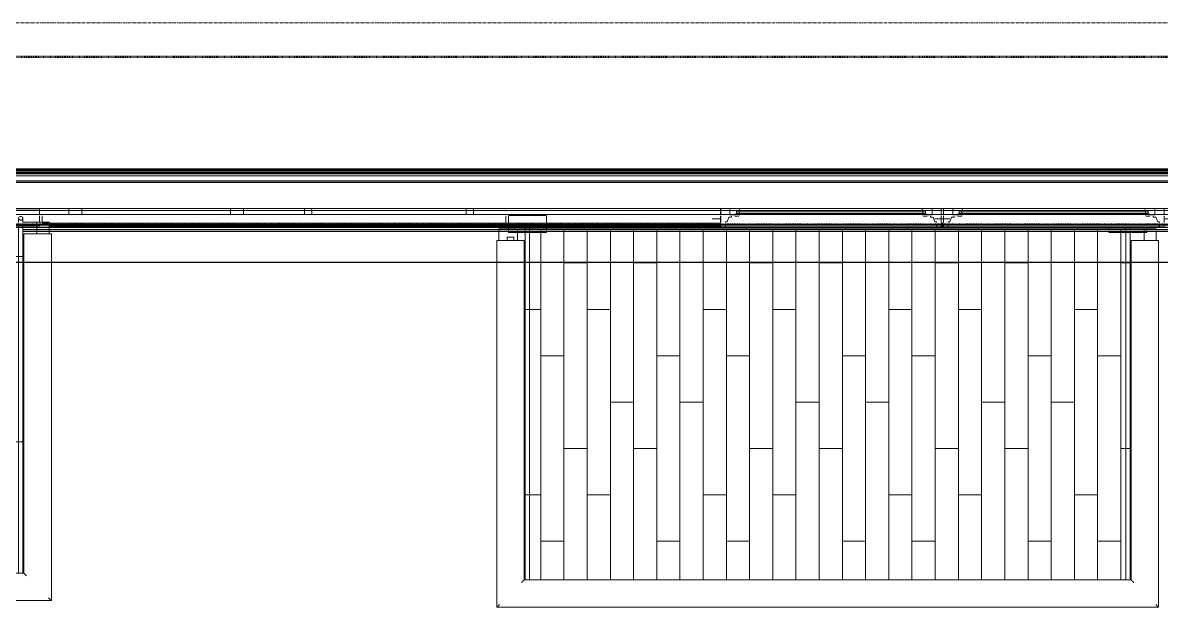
# Model space of a CAD drawing. Header units: inches. Extents: x -4235 to -464, y 9767 to 12269.
# Drawn here: x -2758 to -2561.8, y 11181.4 to 11282.2 of the extents above; entities that cross this region are included whole.
import ezdxf

# ---------------------------------------------------------------- set-up
doc = ezdxf.new("R2010")
doc.units = ezdxf.units.IN
doc.header["$MEASUREMENT"] = 0
doc.linetypes.add('Dash 1_16_', pattern=[0.125, 0.0625, -0.0625])
doc.linetypes.add('Grid Line 1_2_', pattern=[0.875, 0.5, -0.125, 0.125, -0.125])
for name, color, linetype, lineweight in [('A-FLOR-1', 192, 'Continuous', 9), ('A-FLOR-HRAL', 11, 'Continuous', 9), ('A-FLOR-PATT-1', 9, 'Continuous', 9), ('A-GLAZ-1', 151, 'Continuous', 9), ('A-GLAZ-2', 151, 'Continuous', 20), ('A-ROOF-1', 10, 'Dash 1_16_', 9), ('A-WALL-1', 113, 'Continuous', 9), ('C-PROP-LINE-1', 91, 'Dash 1_16_', 50), ('S-GRID-1', 1, 'Grid Line 1_2_', 9)]:
    doc.layers.add(name, color=color, linetype=linetype, lineweight=lineweight)

# ---------------------------------------------------------------- blocks, each defined once
blk = doc.blocks.new('Basic Wall _ EXT - FIBER CEMENT - LARGE - ___-2505164-BACKGROUND - ROOF PLAN')
at = {"layer": 'A-WALL-1'}
for p, q in [((-2755.26, 11249.14), (-2761.61, 11249.14)), ((-2761.61, 11249.14), (-2755.26, 11249.14)), ((-2761.61, 11249.11), (-2755.26, 11249.11)), ((-2761.61, 11249.11), (-2755.26, 11249.11)), ((-2755.15, 11249.14), (-2755.22, 11249.14)), ((-2755.22, 11249.14), (-2755.15, 11249.14)), ((-2755.22, 11249.11), (-2755.15, 11249.11)), ((-2755.22, 11249.11), (-2755.15, 11249.11)), ((-2754.69, 11249.14), (-2755.15, 11249.14)), ((-2755.15, 11249.14), (-2754.69, 11249.14)), ((-2755.15, 11249.11), (-2754.69, 11249.11)), ((-2755.15, 11249.11), (-2754.69, 11249.11)), ((-2750.12, 11249.14), (-2754.69, 11249.14)), ((-2754.69, 11249.14), (-2750.12, 11249.14)), ((-2754.69, 11249.11), (-2674.76, 11249.11)), ((-2754.69, 11249.11), (-2674.76, 11249.11)), ((-2722.25, 11249.14), (-2750.12, 11249.14)), ((-2750.12, 11249.14), (-2722.25, 11249.14)), ((-2708.2, 11249.14), (-2722.25, 11249.14)), ((-2722.25, 11249.14), (-2708.2, 11249.14)), ((-2680.32, 11249.14), (-2708.2, 11249.14)), ((-2708.2, 11249.14), (-2680.32, 11249.14)), ((-2645.38, 11249.14), (-2680.32, 11249.14)), ((-2680.32, 11249.14), (-2645.38, 11249.14)), ((-2674.76, 11249.11), (-2637.74, 11249.11)), ((-2674.76, 11249.11), (-2637.74, 11249.11)), ((-2637.74, 11249.14), (-2645.33, 11249.14)), ((-2645.33, 11249.14), (-2637.74, 11249.14)), ((-2599.34, 11249.14), (-2599.71, 11249.14)), ((-2599.71, 11249.14), (-2599.34, 11249.14)), ((-2599.71, 11249.11), (-2599.34, 11249.11)), ((-2599.71, 11249.11), (-2599.34, 11249.11)), ((-2674.29, 11247.1), (-2753.49, 11247.1)), ((-2753.49, 11247.1), (-2674.29, 11247.1)), ((-2753.49, 11247.07), (-2674.29, 11247.07)), ((-2753.49, 11247.07), (-2674.29, 11247.07)), ((-2674.22, 11247.1), (-2674.29, 11247.1)), ((-2674.29, 11247.1), (-2674.22, 11247.1)), ((-2674.29, 11247.07), (-2674.22, 11247.07)), ((-2674.29, 11247.07), (-2674.22, 11247.07)), ((-2671.42, 11247.1), (-2674.18, 11247.1)), ((-2674.18, 11247.1), (-2671.42, 11247.1)), ((-2674.18, 11247.07), (-2671.42, 11247.07)), ((-2674.18, 11247.07), (-2671.42, 11247.07)), ((-2671.25, 11247.1), (-2671.29, 11247.1)), ((-2671.29, 11247.1), (-2671.25, 11247.1)), ((-2671.22, 11247.07), (-2671.04, 11247.07)), ((-2671.22, 11247.07), (-2671.04, 11247.07)), ((-2671.04, 11247.1), (-2671.21, 11247.1)), ((-2671.21, 11247.1), (-2671.04, 11247.1)), ((-2671.02, 11247.07), (-2670.85, 11247.07)), ((-2671.02, 11247.07), (-2670.85, 11247.07)), ((-2670.85, 11247.1), (-2671.01, 11247.1)), ((-2671.01, 11247.1), (-2670.85, 11247.1)), ((-2670.79, 11247.1), (-2670.84, 11247.1)), ((-2670.84, 11247.1), (-2670.79, 11247.1)), ((-2670.78, 11247.07), (-2670.72, 11247.07)), ((-2670.78, 11247.07), (-2670.72, 11247.07)), ((-2670.72, 11247.1), (-2670.77, 11247.1)), ((-2670.77, 11247.1), (-2670.72, 11247.1)), ((-2667.83, 11247.1), (-2670.67, 11247.1)), ((-2670.67, 11247.1), (-2667.83, 11247.1)), ((-2670.67, 11247.07), (-2667.83, 11247.07)), ((-2670.67, 11247.07), (-2667.83, 11247.07)), ((-2637.74, 11247.1), (-2667.79, 11247.1)), ((-2667.79, 11247.1), (-2637.74, 11247.1)), ((-2667.79, 11247.07), (-2637.74, 11247.07)), ((-2667.79, 11247.07), (-2637.74, 11247.07)), ((-2599.34, 11247.1), (-2599.71, 11247.1)), ((-2599.71, 11247.1), (-2599.34, 11247.1)), ((-2599.71, 11247.07), (-2599.34, 11247.07)), ((-2599.71, 11247.07), (-2599.34, 11247.07))]:
    blk.add_line(p, q, dxfattribs=at)
blk = doc.blocks.new('Basic Wall _ EXT - FIBER CEMENT - LARGE - ___-2162457-BACKGROUND - ROOF PLAN')
at = {"layer": 'A-WALL-1'}
for p, q in [((-2755.26, 11249.14), (-2761.61, 11249.14)), ((-2761.61, 11249.14), (-2755.26, 11249.14)), ((-2761.61, 11249.11), (-2755.26, 11249.11)), ((-2761.61, 11249.11), (-2755.26, 11249.11)), ((-2755.15, 11249.14), (-2755.22, 11249.14)), ((-2755.22, 11249.14), (-2755.15, 11249.14)), ((-2755.22, 11249.11), (-2755.15, 11249.11)), ((-2755.22, 11249.11), (-2755.15, 11249.11)), ((-2327.73, 11249.14), (-2755.15, 11249.14)), ((-2755.15, 11249.14), (-2327.73, 11249.14)), ((-2755.15, 11249.11), (-2327.73, 11249.11)), ((-2755.15, 11249.11), (-2327.73, 11249.11)), ((-2758.02, 11246.52), (-2324.85, 11246.52)), ((-2758.02, 11246.51), (-2324.85, 11246.51)), ((-2758.02, 11246.51), (-2324.85, 11246.51)), ((-2758.02, 11246.5), (-2324.85, 11246.5)), ((-2758.02, 11246.48), (-2324.85, 11246.48)), ((-2758.02, 11246.48), (-2324.85, 11246.48)), ((-2758.02, 11246.18), (-2324.85, 11246.18))]:
    blk.add_line(p, q, dxfattribs=at)
blk = doc.blocks.new('Basic Wall _ EXT - FIBER CEMENT - SMALL - ___-2145931-BACKGROUND - ROOF PLAN')
at = {"layer": 'A-WALL-1'}
for p, q in [((-3411.03, 11257), (-2077.53, 11257)), ((-3410.92, 11256.89), (-2077.42, 11256.89)), ((-3410.8, 11256.76), (-2077.3, 11256.76)), ((-3410.73, 11256.69), (-2077.23, 11256.69)), ((-2077.02, 11256.49), (-3410.52, 11256.49)), ((-2076.87, 11256.34), (-3410.37, 11256.34)), ((-3410.36, 11256.33), (-2076.86, 11256.33)), ((-3410.33, 11256.29), (-2076.83, 11256.29)), ((-3410.3, 11256.27), (-2076.8, 11256.27)), ((-3410.3, 11256.26), (-2076.8, 11256.26)), ((-3410.29, 11256.26), (-2076.79, 11256.26)), ((-3410.23, 11256.2), (-2076.73, 11256.2)), ((-3410.22, 11256.19), (-2076.72, 11256.19)), ((-3410.17, 11256.14), (-2076.67, 11256.14)), ((-2076.32, 11255.79), (-3409.82, 11255.79)), ((-3409.82, 11255.79), (-2076.32, 11255.79)), ((-2075.45, 11254.92), (-3408.95, 11254.92)), ((-3408.95, 11254.92), (-2075.45, 11254.92)), ((-3408.75, 11254.71), (-2075.25, 11254.71)), ((-3408.75, 11254.71), (-2075.25, 11254.71)), ((-3408.67, 11254.64), (-2075.17, 11254.64)), ((-3408.67, 11254.64), (-2075.17, 11254.64)), ((-3403.85, 11249.81), (-2070.35, 11249.81)), ((-3403.84, 11249.81), (-2070.35, 11249.81)), ((-3401.42, 11247.39), (-2067.92, 11247.39)), ((-3401.42, 11247.39), (-2067.92, 11247.39)), ((-3401.34, 11247.31), (-2067.84, 11247.31)), ((-3400.96, 11246.93), (-2067.46, 11246.93)), ((-3400.89, 11246.86), (-2067.39, 11246.86)), ((-2061.44, 11240.9), (-3394.94, 11240.9)), ((-3394.94, 11240.9), (-2061.44, 11240.9)), ((-3394.86, 11240.83), (-2061.36, 11240.83)), ((-3394.86, 11240.83), (-2061.36, 11240.83))]:
    blk.add_line(p, q, dxfattribs=at)
blk = doc.blocks.new('Window-Double_Hung-Andersen-400_Series-Tilt_Wash - DOUBLE HUNG - COTTAGE - 3RD FLOOR-V32-BACKGROUND - ROOF PLAN')
at = {"layer": 'A-GLAZ-1'}
for p, q in [((-16.29, 2.5), (-15.7, 2.5)), ((-16.29, 2.12), (-15.7, 2.12)), ((-15.82, 2.5), (-15.82, 2.16)), ((-15.7, 2.63), (15.7, 2.63)), ((-15.7, 2.5), (15.7, 2.5)), ((-15.7, 2.12), (15.7, 2.12)), ((-15.7, 2), (15.7, 2)), ((16.29, 2.5), (15.7, 2.5)), ((16.29, 2.12), (15.7, 2.12)), ((15.82, 2.5), (15.82, 2.22)), ((15.82, 2.21), (15.82, 2.12))]:
    blk.add_line(p, q, dxfattribs=at)
at = {"layer": 'A-GLAZ-2'}
for p, q in [((19.01, 4.81), (-19.01, 4.81)), ((-19.01, 4.81), (-19.01, 4.56)), ((-19.01, 4.11), (-19.01, 3)), ((-18.2, 4.81), (-18.2, 4.56)), ((-18.2, 4.11), (-18.2, 4)), ((-18.2, 4), (-17.92, 4)), ((-17.92, 4), (-17.61, 3.19)), ((17.92, 4), (17.61, 3.19)), ((18.2, 4), (17.92, 4)), ((18.2, 4.81), (18.2, 4.56)), ((18.2, 4.11), (18.2, 4)), ((19.01, 4.56), (19.01, 4.81)), ((19.01, 3), (19.01, 4.11)), ((-19.01, 3.44), (-20.51, 3.44)), ((-19.01, 2.84), (-19.01, 2.72)), ((-19.01, 2.69), (-19.01, 2.01)), ((-19.01, 2.01), (-19.01, 1.8)), ((-17.61, 3.19), (-17.14, 3.19)), ((-17.42, 2.75), (-16.57, 2.75)), ((-17.42, 2.69), (-17.42, 2.01)), ((-17.42, 2.01), (-17.42, 1.82)), ((-17.14, 3.19), (-17.14, 3)), ((-17.14, 2.84), (-17.14, 2.75)), ((-15.86, 2.97), (-16.57, 2.97)), ((-16.57, 2.72), (-16.57, 2.84)), ((-16.57, 2.63), (-16.57, 2.69)), ((-15.7, 2.63), (-16.57, 2.63)), ((-16.29, 2.63), (-16.29, 2.01)), ((-15.7, 2), (-16.29, 2)), ((-15.8, 2.84), (-15.74, 2.72)), ((-15.74, 1.84), (-15.7, 2)), ((-15.73, 2.69), (-15.7, 2.63)), ((15.73, 2.69), (15.7, 2.63)), ((15.7, 2.63), (16.57, 2.63)), ((15.7, 2), (16.29, 2)), ((15.78, 1.69), (15.7, 2)), ((15.8, 2.84), (15.74, 2.72)), ((15.86, 2.97), (16.57, 2.97)), ((16.29, 2.63), (16.29, 2.22)), ((16.29, 2.21), (16.29, 2.01)), ((16.57, 2.72), (16.57, 2.84)), ((17.42, 2.75), (16.57, 2.75)), ((16.57, 2.63), (16.57, 2.69)), ((17.14, 3.19), (17.14, 3)), ((17.61, 3.19), (17.14, 3.19)), ((17.14, 2.84), (17.14, 2.75)), ((17.42, 2.69), (17.42, 2.24)), ((17.42, 2.23), (17.42, 2.01)), ((17.42, 2.01), (17.42, 1.69)), ((19.01, 3.44), (20.51, 3.44)), ((19.01, 2.72), (19.01, 2.84)), ((19.01, 2.26), (19.01, 2.69)), ((19.01, 2.01), (19.01, 2.25)), ((19.01, 1.69), (19.01, 2.01)), ((-19.01, 1.79), (-19.01, 1.69)), ((-17.42, 1.81), (-17.42, 1.69)), ((-15.78, 1.69), (-15.74, 1.83))]:
    blk.add_line(p, q, dxfattribs=at)
blk = doc.blocks.new('Window-Double_Hung-Andersen-400_Series-Tilt_Wash - DOUBLE HUNG - COTTAGE - 3RD FLOOR-V68-BACKGROUND - ROOF PLAN')
at = {"layer": 'A-GLAZ-1'}
for p, q in [((-16.29, 2.5), (-15.7, 2.5)), ((-16.29, 2.12), (-15.7, 2.12)), ((-15.82, 2.5), (-15.82, 2.12)), ((-15.7, 2.63), (15.7, 2.63)), ((-15.7, 2.5), (15.7, 2.5)), ((-15.7, 2.12), (15.7, 2.12)), ((-15.7, 2), (15.7, 2)), ((16.29, 2.5), (15.7, 2.5)), ((16.29, 2.12), (15.7, 2.12)), ((15.82, 2.5), (15.82, 2.12))]:
    blk.add_line(p, q, dxfattribs=at)
at = {"layer": 'A-GLAZ-2'}
for p, q in [((19.01, 4.81), (-19.01, 4.81)), ((-19.01, 4.81), (-19.01, 4.56)), ((-19.01, 4.11), (-19.01, 3)), ((-18.2, 4.81), (-18.2, 4.56)), ((-18.2, 4.11), (-18.2, 4)), ((-18.2, 4), (-17.92, 4)), ((-17.92, 4), (-17.61, 3.19)), ((17.92, 4), (17.61, 3.19)), ((18.2, 4), (17.92, 4)), ((18.2, 4.81), (18.2, 4.56)), ((18.2, 4.11), (18.2, 4)), ((19.01, 4.56), (19.01, 4.81)), ((19.01, 3), (19.01, 4.11)), ((-19.01, 3.44), (-20.51, 3.44)), ((-19.01, 2.84), (-19.01, 2.72)), ((-19.01, 2.69), (-19.01, 2.01)), ((-19.01, 2.01), (-19.01, 1.69)), ((-17.61, 3.19), (-17.14, 3.19)), ((-17.42, 2.75), (-16.57, 2.75)), ((-17.42, 2.69), (-17.42, 2.01)), ((-17.42, 2.01), (-17.42, 1.69)), ((-17.14, 3.19), (-17.14, 3)), ((-17.14, 2.84), (-17.14, 2.75)), ((-15.86, 2.97), (-16.57, 2.97)), ((-16.57, 2.72), (-16.57, 2.84)), ((-16.57, 2.63), (-16.57, 2.69)), ((-15.7, 2.63), (-16.57, 2.63)), ((-16.29, 2.59), (-16.29, 2.01)), ((-15.7, 2), (-16.29, 2)), ((-15.8, 2.84), (-15.74, 2.72)), ((-15.78, 1.69), (-15.7, 2)), ((-15.73, 2.69), (-15.7, 2.63)), ((15.73, 2.69), (15.7, 2.63)), ((15.7, 2.63), (16.57, 2.63)), ((15.7, 2), (16.29, 2)), ((15.76, 1.76), (15.7, 2)), ((15.8, 2.84), (15.74, 2.72)), ((15.86, 2.97), (16.57, 2.97)), ((16.29, 2.63), (16.29, 2.01)), ((16.57, 2.72), (16.57, 2.84)), ((17.42, 2.75), (16.57, 2.75)), ((16.57, 2.63), (16.57, 2.69)), ((17.14, 3.19), (17.14, 3)), ((17.61, 3.19), (17.14, 3.19)), ((17.14, 2.84), (17.14, 2.75)), ((17.42, 2.69), (17.42, 2.01)), ((17.42, 2.01), (17.42, 1.78)), ((19.01, 3.44), (20.51, 3.44)), ((19.01, 2.72), (19.01, 2.84)), ((19.01, 2.01), (19.01, 2.69)), ((19.01, 1.8), (19.01, 2.01)), ((15.78, 1.69), (15.76, 1.75)), ((17.42, 1.77), (17.42, 1.69)), ((19.01, 1.69), (19.01, 1.79))]:
    blk.add_line(p, q, dxfattribs=at)
blk = doc.blocks.new('Railing - Baluster_01-V162-BACKGROUND - ROOF PLAN')
at = {"layer": 'A-FLOR-HRAL'}
for p, q in [((-0.59, 1.18), (0.59, 1.18)), ((-0.59, 0.59), (-0.59, 1.18)), ((0.59, 1.18), (0.59, 0.59))]:
    blk.add_line(p, q, dxfattribs=at)
blk = doc.blocks.new('Railing - Railing-2700272-BACKGROUND - ROOF PLAN')
at = {"layer": 'A-FLOR-HRAL'}
for p, q in [((-2676.32, 11244.64), (-2676.32, 11240.9)), ((-2676.32, 11244.64), (-2675.85, 11244.64)), ((-2675.85, 11244.64), (-2672.07, 11244.64)), ((-2672.07, 11244.64), (-2671.95, 11244.64)), ((-2671.95, 11244.64), (-2671.6, 11244.64)), ((-2671.6, 11240.9), (-2671.6, 11244.64)), ((-2567, 11244.64), (-2567, 11240.9)), ((-2567, 11244.64), (-2566.53, 11244.64)), ((-2566.53, 11244.64), (-2562.75, 11244.64)), ((-2562.75, 11244.64), (-2562.41, 11244.64)), ((-2562.41, 11244.64), (-2562.34, 11244.64)), ((-2562.34, 11244.64), (-2562.27, 11244.64)), ((-2562.27, 11240.9), (-2562.27, 11244.64)), ((-2676.32, 11240.9), (-2676.32, 11240.83)), ((-2676.32, 11240.83), (-2676.32, 11181.39)), ((-2671.6, 11240.83), (-2671.6, 11240.9)), ((-2671.6, 11186.11), (-2671.6, 11240.83)), ((-2567, 11240.9), (-2567, 11240.83)), ((-2567, 11240.83), (-2567, 11186.11)), ((-2562.27, 11240.83), (-2562.27, 11240.9)), ((-2562.27, 11181.39), (-2562.27, 11240.83)), ((-2567, 11186.11), (-2671.6, 11186.11)), ((-2676.32, 11181.39), (-2562.27, 11181.39))]:
    blk.add_line(p, q, dxfattribs=at)
for points, knots in [([(-2672.07, 11185.64), (-2672.03, 11185.68), (-2671.97, 11185.74), (-2671.89, 11185.82), (-2671.84, 11185.87), (-2671.81, 11185.9), (-2671.78, 11185.94), (-2671.74, 11185.97), (-2671.72, 11186), (-2671.69, 11186.02), (-2671.66, 11186.05), (-2671.63, 11186.08), (-2671.61, 11186.11), (-2671.6, 11186.11), (-2671.6, 11186.11)], [0, 0, 0, 0, 0.166667, 0.25, 0.333333, 0.375, 0.416667, 0.5, 0.541667, 0.583333, 0.666667, 0.75, 0.833333, 1, 1, 1, 1]), ([(-2566.53, 11185.64), (-2566.57, 11185.68), (-2566.63, 11185.74), (-2566.71, 11185.82), (-2566.75, 11185.87), (-2566.79, 11185.9), (-2566.82, 11185.94), (-2566.85, 11185.97), (-2566.88, 11186), (-2566.91, 11186.02), (-2566.94, 11186.05), (-2566.96, 11186.08), (-2566.99, 11186.11), (-2567, 11186.11), (-2567, 11186.11)], [0, 0, 0, 0, 0.166667, 0.25, 0.333333, 0.375, 0.416667, 0.5, 0.541667, 0.583333, 0.666667, 0.75, 0.833333, 1, 1, 1, 1]), ([(-2676.32, 11181.39), (-2676.32, 11181.39), (-2676.32, 11181.4), (-2676.29, 11181.42), (-2676.26, 11181.45), (-2676.23, 11181.48), (-2676.21, 11181.51), (-2676.18, 11181.53), (-2676.14, 11181.57), (-2676.1, 11181.62), (-2676.06, 11181.65), (-2676.02, 11181.69), (-2675.95, 11181.76), (-2675.89, 11181.82), (-2675.85, 11181.86)], [0, 0, 0, 0, 0.166667, 0.25, 0.333333, 0.416667, 0.458333, 0.5, 0.583333, 0.666667, 0.708333, 0.75, 0.833333, 1, 1, 1, 1]), ([(-2562.27, 11181.39), (-2562.27, 11181.39), (-2562.28, 11181.4), (-2562.31, 11181.42), (-2562.34, 11181.45), (-2562.37, 11181.48), (-2562.39, 11181.51), (-2562.42, 11181.53), (-2562.46, 11181.57), (-2562.5, 11181.62), (-2562.54, 11181.65), (-2562.58, 11181.69), (-2562.64, 11181.76), (-2562.7, 11181.82), (-2562.75, 11181.86)], [0, 0, 0, 0, 0.166667, 0.25, 0.333333, 0.416667, 0.458333, 0.5, 0.583333, 0.666667, 0.708333, 0.75, 0.833333, 1, 1, 1, 1])]:
    blk.add_open_spline(points, degree=3, knots=knots, dxfattribs=at)
blk.add_blockref('Railing - Baluster_01-V162-BACKGROUND - ROOF PLAN', (-2673.96, 11244.05))
blk = doc.blocks.new('Walls 126 - Walls 1-2568743-BACKGROUND - ROOF PLAN')
at = {"layer": 'A-WALL-1'}
for p, q in [((-2674.29, 11248.95), (-2667.79, 11248.95)), ((-2667.79, 11248.95), (-2674.29, 11248.95)), ((-2674.29, 11248.82), (-2674.29, 11247.72)), ((-2667.79, 11247.74), (-2667.79, 11248.82)), ((-2674.29, 11247.27), (-2674.29, 11246.86)), ((-2674.29, 11246.86), (-2674.29, 11246.52)), ((-2674.29, 11246.48), (-2674.29, 11246.35)), ((-2674.29, 11246.35), (-2674.29, 11246.3)), ((-2674.29, 11246.2), (-2674.29, 11246.01)), ((-2674.29, 11246.01), (-2671.42, 11246.01)), ((-2671.04, 11246.01), (-2674.29, 11246.01)), ((-2671.42, 11247.27), (-2671.42, 11246.86)), ((-2671.42, 11246.86), (-2671.42, 11246.52)), ((-2671.42, 11246.48), (-2671.42, 11246.35)), ((-2671.42, 11246.35), (-2671.42, 11246.3)), ((-2671.42, 11246.2), (-2671.42, 11246.01)), ((-2671.42, 11246.01), (-2671.42, 11240.9)), ((-2671.37, 11246.01), (-2671.31, 11246.01)), ((-2671.31, 11246.01), (-2671.23, 11246.01)), ((-2671.23, 11246.01), (-2671.14, 11246.01)), ((-2671.14, 11246.01), (-2671.04, 11246.01)), ((-2671.04, 11246.01), (-2670.94, 11246.01)), ((-2667.79, 11246.01), (-2671.04, 11246.01)), ((-2670.94, 11246.01), (-2670.85, 11246.01)), ((-2670.85, 11246.01), (-2670.77, 11246.01)), ((-2670.77, 11246.01), (-2670.71, 11246.01)), ((-2670.67, 11246.86), (-2670.67, 11247.27)), ((-2670.67, 11246.52), (-2670.67, 11246.86)), ((-2670.67, 11246.35), (-2670.67, 11246.48)), ((-2670.67, 11246.3), (-2670.67, 11246.35)), ((-2670.67, 11246.01), (-2670.67, 11246.2)), ((-2670.67, 11240.9), (-2670.67, 11246.01)), ((-2670.66, 11246.01), (-2667.79, 11246.01)), ((-2667.79, 11246.86), (-2667.79, 11247.27)), ((-2667.79, 11246.52), (-2667.79, 11246.86)), ((-2667.79, 11246.35), (-2667.79, 11246.48)), ((-2667.79, 11246.3), (-2667.79, 11246.35)), ((-2667.79, 11246.01), (-2667.79, 11246.2)), ((-2671.42, 11240.9), (-2671.42, 11240.83)), ((-2671.42, 11240.83), (-2671.42, 11186.11)), ((-2670.67, 11240.83), (-2670.67, 11240.9)), ((-2670.67, 11186.11), (-2670.67, 11240.83))]:
    blk.add_line(p, q, dxfattribs=at)
for start_param, end_param in [(1.832596, 2.049747), (1.406289, 1.735433), (1.090835, 1.308997), (3.403392, 3.58447), (3.665191, 6.021386)]:
    blk.add_ellipse((-2671.04, 11247.32), major_axis=(0.375, 0), ratio=0.86769, start_param=start_param, end_param=end_param, dxfattribs=at)
blk = doc.blocks.new('Walls 127 - Walls 1-2568762-BACKGROUND - ROOF PLAN')
at = {"layer": 'A-WALL-1'}
for p, q in [((-2570.8, 11247.01), (-2570.8, 11246.86)), ((-2570.8, 11246.86), (-2570.8, 11246.52)), ((-2570.8, 11246.48), (-2570.8, 11246.35)), ((-2570.8, 11246.2), (-2570.8, 11246.01)), ((-2570.8, 11246.01), (-2567.93, 11246.01)), ((-2564.3, 11246.01), (-2570.8, 11246.01)), ((-2567.92, 11247.01), (-2567.92, 11246.86)), ((-2567.92, 11246.86), (-2567.92, 11246.52)), ((-2567.92, 11246.48), (-2567.92, 11246.35)), ((-2567.92, 11246.2), (-2567.92, 11246.01)), ((-2567.92, 11246.01), (-2567.92, 11240.9)), ((-2567.87, 11246.01), (-2567.82, 11246.01)), ((-2567.81, 11246.01), (-2567.74, 11246.01)), ((-2567.74, 11246.01), (-2567.65, 11246.01)), ((-2567.64, 11246.01), (-2567.55, 11246.01)), ((-2567.55, 11246.01), (-2567.45, 11246.01)), ((-2567.45, 11246.01), (-2567.36, 11246.01)), ((-2567.36, 11246.01), (-2567.28, 11246.01)), ((-2567.28, 11246.01), (-2567.22, 11246.01)), ((-2567.17, 11246.86), (-2567.17, 11247.01)), ((-2567.17, 11246.52), (-2567.17, 11246.86)), ((-2567.17, 11246.35), (-2567.17, 11246.48)), ((-2567.17, 11246.01), (-2567.17, 11246.2)), ((-2567.17, 11240.9), (-2567.17, 11246.01)), ((-2567.17, 11246.01), (-2564.3, 11246.01)), ((-2564.3, 11246.86), (-2564.3, 11247.01)), ((-2564.3, 11246.52), (-2564.3, 11246.86)), ((-2564.3, 11246.35), (-2564.3, 11246.48)), ((-2564.3, 11246.01), (-2564.3, 11246.2)), ((-2567.92, 11240.9), (-2567.92, 11240.83)), ((-2567.92, 11240.83), (-2567.92, 11186.11)), ((-2567.17, 11240.83), (-2567.17, 11240.9)), ((-2567.17, 11186.11), (-2567.17, 11240.83))]:
    blk.add_line(p, q, dxfattribs=at)
blk.add_ellipse((-2567.55, 11247.32), major_axis=(0.375, 0), ratio=0.86769, start_param=4.45059, end_param=4.974188, dxfattribs=at)
blk = doc.blocks.new('Railing - Baluster_01-V164-BACKGROUND - ROOF PLAN')
at = {"layer": 'A-FLOR-HRAL'}
for p, q in [((-0.59, 1.18), (0.59, 1.18)), ((-0.59, 0.59), (-0.59, 1.02)), ((0.59, 1.02), (0.59, 0.59))]:
    blk.add_line(p, q, dxfattribs=at)
blk = doc.blocks.new('Railing - Railing-2700296-BACKGROUND - ROOF PLAN')
at = {"layer": 'A-FLOR-HRAL'}
for p, q in [((-2867.17, 11245.78), (-2867.17, 11240.9)), ((-2867.17, 11245.78), (-2866.7, 11245.78)), ((-2866.7, 11245.78), (-2862.92, 11245.78)), ((-2862.92, 11245.78), (-2862.45, 11245.78)), ((-2862.45, 11240.9), (-2862.45, 11245.78)), ((-2757.85, 11245.78), (-2757.85, 11240.9)), ((-2757.85, 11245.78), (-2757.38, 11245.78)), ((-2757.38, 11245.78), (-2753.6, 11245.78)), ((-2753.6, 11245.78), (-2753.12, 11245.78)), ((-2753.12, 11240.9), (-2753.12, 11245.78)), ((-2867.17, 11240.9), (-2867.17, 11240.83)), ((-2867.17, 11240.83), (-2867.17, 11182.53)), ((-2862.45, 11240.83), (-2862.45, 11240.9)), ((-2862.45, 11187.25), (-2862.45, 11240.83)), ((-2757.85, 11240.9), (-2757.85, 11240.83)), ((-2757.85, 11240.83), (-2757.85, 11187.25)), ((-2753.12, 11240.83), (-2753.12, 11240.9)), ((-2753.12, 11182.53), (-2753.12, 11240.83)), ((-2757.85, 11187.25), (-2862.45, 11187.25)), ((-2867.17, 11182.53), (-2753.12, 11182.53))]:
    blk.add_line(p, q, dxfattribs=at)
for points, knots in [([(-2862.92, 11186.78), (-2862.88, 11186.82), (-2862.82, 11186.88), (-2862.74, 11186.96), (-2862.69, 11187.01), (-2862.66, 11187.04), (-2862.62, 11187.08), (-2862.59, 11187.11), (-2862.57, 11187.13), (-2862.54, 11187.16), (-2862.51, 11187.19), (-2862.48, 11187.22), (-2862.46, 11187.24), (-2862.45, 11187.25), (-2862.45, 11187.25)], [0, 0, 0, 0, 0.166667, 0.25, 0.333333, 0.375, 0.416667, 0.5, 0.541667, 0.583333, 0.666667, 0.75, 0.833333, 1, 1, 1, 1]), ([(-2757.38, 11186.78), (-2757.42, 11186.82), (-2757.48, 11186.88), (-2757.56, 11186.96), (-2757.6, 11187.01), (-2757.64, 11187.04), (-2757.67, 11187.08), (-2757.7, 11187.11), (-2757.73, 11187.13), (-2757.76, 11187.16), (-2757.79, 11187.19), (-2757.81, 11187.22), (-2757.84, 11187.24), (-2757.85, 11187.25), (-2757.85, 11187.25)], [0, 0, 0, 0, 0.166667, 0.25, 0.333333, 0.375, 0.416667, 0.5, 0.541667, 0.583333, 0.666667, 0.75, 0.833333, 1, 1, 1, 1]), ([(-2867.17, 11182.53), (-2867.17, 11182.53), (-2867.16, 11182.54), (-2867.14, 11182.56), (-2867.11, 11182.59), (-2867.08, 11182.62), (-2867.06, 11182.64), (-2867.03, 11182.67), (-2866.99, 11182.71), (-2866.95, 11182.75), (-2866.91, 11182.79), (-2866.87, 11182.83), (-2866.8, 11182.9), (-2866.74, 11182.96), (-2866.7, 11183)], [0, 0, 0, 0, 0.166667, 0.25, 0.333333, 0.416667, 0.458333, 0.5, 0.583333, 0.666667, 0.708333, 0.75, 0.833333, 1, 1, 1, 1]), ([(-2753.12, 11182.53), (-2753.12, 11182.53), (-2753.13, 11182.54), (-2753.16, 11182.56), (-2753.19, 11182.59), (-2753.21, 11182.62), (-2753.24, 11182.64), (-2753.27, 11182.67), (-2753.31, 11182.71), (-2753.35, 11182.75), (-2753.39, 11182.79), (-2753.42, 11182.83), (-2753.49, 11182.9), (-2753.55, 11182.96), (-2753.6, 11183)], [0, 0, 0, 0, 0.166667, 0.25, 0.333333, 0.416667, 0.458333, 0.5, 0.583333, 0.666667, 0.708333, 0.75, 0.833333, 1, 1, 1, 1])]:
    blk.add_open_spline(points, degree=3, knots=knots, dxfattribs=at)
blk.add_blockref('Railing - Baluster_01-V164-BACKGROUND - ROOF PLAN', (-2864.81, 11245.19))
blk = doc.blocks.new('Walls 92 - Walls 1-2572998-BACKGROUND - ROOF PLAN')
at = {"layer": 'A-WALL-1'}
for p, q in [((-2761.65, 11250.08), (-2761.65, 11249.81)), ((-2761.65, 11250.08), (-2755.15, 11250.08)), ((-2758.4, 11250.08), (-2761.65, 11250.08)), ((-2761.65, 11249.81), (-2761.65, 11248.99)), ((-2756.77, 11250.08), (-2758.4, 11250.08)), ((-2755.58, 11250.08), (-2756.77, 11250.08)), ((-2755.26, 11250.08), (-2755.58, 11250.08)), ((-2755.15, 11250.08), (-2755.26, 11250.08)), ((-2755.15, 11249.81), (-2755.15, 11250.08)), ((-2755.15, 11248.99), (-2755.15, 11249.81)), ((-2761.65, 11248.82), (-2761.65, 11247.72)), ((-2758.77, 11248.46), (-2758.77, 11247.72)), ((-2758.02, 11247.72), (-2758.02, 11248.46)), ((-2755.15, 11247.72), (-2755.15, 11248.82)), ((-2761.65, 11247.27), (-2761.65, 11247.15)), ((-2761.65, 11247.15), (-2761.54, 11247.15)), ((-2755.15, 11247.15), (-2761.65, 11247.15)), ((-2761.54, 11247.15), (-2758.77, 11247.15)), ((-2758.77, 11247.27), (-2758.77, 11247.15)), ((-2758.77, 11247.15), (-2758.77, 11246.86)), ((-2758.77, 11246.86), (-2758.77, 11240.9)), ((-2758.72, 11247.15), (-2758.66, 11247.15)), ((-2758.66, 11247.15), (-2758.59, 11247.15)), ((-2758.58, 11247.15), (-2758.49, 11247.15)), ((-2758.49, 11247.15), (-2758.4, 11247.15)), ((-2758.4, 11247.15), (-2758.3, 11247.15)), ((-2758.3, 11247.15), (-2758.21, 11247.15)), ((-2758.21, 11247.15), (-2758.13, 11247.15)), ((-2758.13, 11247.15), (-2758.07, 11247.15)), ((-2758.02, 11247.15), (-2758.02, 11247.27)), ((-2758.02, 11246.86), (-2758.02, 11247.15)), ((-2758.02, 11247.15), (-2755.58, 11247.15)), ((-2758.02, 11240.9), (-2758.02, 11246.86)), ((-2755.58, 11247.15), (-2755.26, 11247.15)), ((-2755.26, 11247.15), (-2755.15, 11247.15)), ((-2755.15, 11247.15), (-2755.15, 11247.27)), ((-2758.77, 11240.9), (-2758.77, 11240.83)), ((-2758.77, 11240.83), (-2758.77, 11187.25)), ((-2758.02, 11240.83), (-2758.02, 11240.9)), ((-2758.02, 11187.25), (-2758.02, 11240.83))]:
    blk.add_line(p, q, dxfattribs=at)
for start_param, end_param in [(0.523599, 3.141593), (3.163861, 3.58447), (3.665191, 4.45059), (4.45059, 4.712389), (4.712389, 4.974188), (4.974188, 5.235988), (5.235988, 5.497787), (5.497787, 6.021386), (0.261799, 0.523599), (0, 0.261799), (6.021386, 6.283185)]:
    blk.add_ellipse((-2758.4, 11248.46), major_axis=(0.375, 0), ratio=0.86769, start_param=start_param, end_param=end_param, dxfattribs=at)
blk = doc.blocks.new('Family - ___-2835860-BACKGROUND - ROOF PLAN')
at = {"layer": 'C-PROP-LINE-1'}
blk.add_line((-2067.92, 11247.39), (-3401.42, 11247.39), dxfattribs=at)
blk = doc.blocks.new('Family - ___-2835903-BACKGROUND - ROOF PLAN')
at = {"layer": 'C-PROP-LINE-1'}
blk.add_line((-2096.82, 11276.29), (-3400.92, 11276.29), dxfattribs=at)
blk = doc.blocks.new('Family - ___-2835932-BACKGROUND - ROOF PLAN')
at = {"layer": 'C-PROP-LINE-1'}
blk.add_line((-2067.92, 11247.39), (-3401.42, 11247.39), dxfattribs=at)

msp = doc.modelspace()

# ---------------------------------------------------------------- hatches: boundary and pattern name
at = {"layer": 'A-FLOR-PATT-1'}
h = msp.add_hatch(dxfattribs=at)
h.set_pattern_fill('FP_38', color=256, style=0, pattern_type=2)
h.set_pattern_definition([(90, (-2091.613, 12289.889), (-4, 2e-16), []), (180, (-2091.613, 12289.889), (-8, -8), [4, -28]), (180, (-2095.613, 12305.889), (-8, -8), [4, -28])])
h.paths.add_polyline_path([(-2862.27, 11187.25), (-2757.85, 11187.25), (-2757.83, 11245.78), (-2753.49, 11245.78), (-2753.49, 11247.78), (-2830.11, 11247.78), (-2830.11, 11247.01), (-2866.81, 11247.01), (-2866.81, 11245.78), (-2865.4, 11245.78), (-2865.4, 11246.37), (-2864.22, 11246.32), (-2864.22, 11245.78), (-2862.45, 11245.78), (-2862.41, 11187.25)], flags=0)
h = msp.add_hatch(dxfattribs=at)
h.set_pattern_fill('FP_27', color=256, style=0, pattern_type=2)
h.set_pattern_definition([(90, (-1900.764, 12288.752), (-4, 2e-16), []), (180, (-1900.764, 12288.752), (-8, -8), [4, -28]), (180, (-1904.764, 12304.752), (-8, -8), [4, -28])])
h.paths.add_polyline_path([(-2671.42, 11186.11), (-2567, 11186.11), (-2566.98, 11244.64), (-2562.64, 11244.64), (-2562.64, 11246.64), (-2675.96, 11246.64), (-2675.96, 11244.64), (-2674.55, 11244.64), (-2674.55, 11245.23), (-2673.37, 11245.23), (-2673.34, 11244.64), (-2671.6, 11244.64), (-2671.56, 11186.11)], flags=0)

# ---------------------------------------------------------------- linework, layer by layer
at = {"layer": 'A-FLOR-1'}
for p, q in [((-2755.17, 11247.78), (-2758.02, 11247.78)), ((-2753.49, 11247.78), (-2755.15, 11247.78)), ((-2753.49, 11247.72), (-2753.49, 11247.78)), ((-2753.49, 11246.52), (-2753.49, 11247.27)), ((-2753.49, 11246.26), (-2753.49, 11246.48)), ((-2753.49, 11245.78), (-2753.49, 11246.2)), ((-2674.2, 11246.64), (-2675.96, 11246.64)), ((-2675.96, 11246.64), (-2675.96, 11246.52)), ((-2675.96, 11246.48), (-2675.96, 11246.3)), ((-2675.96, 11246.2), (-2675.96, 11244.64)), ((-2673.45, 11246.64), (-2674.18, 11246.64)), ((-2671.42, 11246.64), (-2673.41, 11246.64)), ((-2671.31, 11246.64), (-2671.37, 11246.64)), ((-2671.23, 11246.64), (-2671.31, 11246.64)), ((-2671.14, 11246.64), (-2671.22, 11246.64)), ((-2671.04, 11246.64), (-2671.14, 11246.64)), ((-2670.94, 11246.64), (-2671.04, 11246.64)), ((-2670.85, 11246.64), (-2670.94, 11246.64)), ((-2670.78, 11246.64), (-2670.85, 11246.64)), ((-2670.72, 11246.64), (-2670.78, 11246.64)), ((-2667.81, 11246.64), (-2670.67, 11246.64)), ((-2570.71, 11246.64), (-2667.79, 11246.64)), ((-2567.92, 11246.64), (-2570.69, 11246.64)), ((-2567.81, 11246.64), (-2567.87, 11246.64)), ((-2567.73, 11246.64), (-2567.81, 11246.64)), ((-2567.64, 11246.64), (-2567.73, 11246.64)), ((-2567.55, 11246.64), (-2567.64, 11246.64)), ((-2567.45, 11246.64), (-2567.55, 11246.64)), ((-2567.36, 11246.64), (-2567.45, 11246.64)), ((-2567.28, 11246.64), (-2567.36, 11246.64)), ((-2567.22, 11246.64), (-2567.28, 11246.64)), ((-2564.32, 11246.64), (-2567.17, 11246.64)), ((-2562.64, 11246.64), (-2564.3, 11246.64)), ((-2562.64, 11246.52), (-2562.64, 11246.64)), ((-2562.64, 11246.35), (-2562.64, 11246.48)), ((-2562.64, 11244.64), (-2562.64, 11246.2))]:
    msp.add_line(p, q, dxfattribs=at)
at = {"layer": 'A-ROOF-1'}
msp.add_line((-2076.17, 11250.14), (-3404.17, 11250.14), dxfattribs=at)
at = {"layer": 'A-WALL-1'}
for p, q in [((-3410.3, 11256.26), (-2076.8, 11256.26)), ((-3404.17, 11250.14), (-2070.68, 11250.14)), ((-2750.12, 11249.14), (-2750.12, 11250.14)), ((-2747.86, 11249.14), (-2747.86, 11250.14)), ((-2722.25, 11250.14), (-2722.25, 11249.14)), ((-2719.99, 11250.14), (-2719.99, 11249.14)), ((-2709.46, 11249.14), (-2709.46, 11250.14)), ((-2708.2, 11249.14), (-2708.2, 11250.14)), ((-2681.59, 11250.14), (-2681.59, 11249.14)), ((-2680.32, 11250.14), (-2680.32, 11249.14)), ((-2637.74, 11250.14), (-2637.74, 11249.58)), ((-2637.74, 11249.57), (-2637.74, 11249.14)), ((-2599.71, 11250.03), (-2599.71, 11250.14)), ((-2599.71, 11249.14), (-2599.71, 11250.02)), ((-2599.34, 11250.14), (-2599.34, 11250.04)), ((-2599.34, 11250.03), (-2599.34, 11249.14)), ((-3401.42, 11247.39), (-2067.92, 11247.39)), ((-2755.62, 11247.39), (-2758.02, 11247.39)), ((-2755.28, 11247.39), (-2755.58, 11247.39)), ((-2755.16, 11247.39), (-2755.26, 11247.39)), ((-2327.63, 11247.39), (-2755.15, 11247.39)), ((-2754.69, 11249.13), (-2754.69, 11249.14)), ((-2674.76, 11249.14), (-2754.69, 11249.14)), ((-2754.69, 11248.99), (-2754.69, 11249.11)), ((-2754.69, 11247.72), (-2754.69, 11248.82)), ((-2754.69, 11247.64), (-2671.07, 11247.64)), ((-2674.76, 11249.14), (-2674.76, 11249.13)), ((-2674.76, 11249.11), (-2674.76, 11248.99)), ((-2674.76, 11248.82), (-2674.76, 11247.72)), ((-2671.01, 11247.64), (-2637.74, 11247.64)), ((-2637.74, 11249.11), (-2637.74, 11248.99)), ((-2637.74, 11248.82), (-2637.74, 11247.72)), ((-2599.71, 11248.99), (-2599.71, 11249.11)), ((-2599.71, 11247.72), (-2599.71, 11248.82)), ((-2599.71, 11247.64), (-2599.34, 11247.64)), ((-2599.34, 11249.11), (-2599.34, 11248.99)), ((-2599.34, 11248.82), (-2599.34, 11247.72))]:
    msp.add_line(p, q, dxfattribs=at)
at = {"layer": 'S-GRID-1'}
msp.add_line((-464.45, 11282.19), (-4185.7, 11282.19), dxfattribs=at)

# ---------------------------------------------------------------- block references
at = {"layer": 'A-FLOR-HRAL'}
for name in ['Railing - Railing-2700296-BACKGROUND - ROOF PLAN', 'Railing - Railing-2700272-BACKGROUND - ROOF PLAN']:
    msp.add_blockref(name, (0, 0), dxfattribs=at)
at = {"layer": 'A-GLAZ-1', "rotation": 180}
for name, p in [('Window-Double_Hung-Andersen-400_Series-Tilt_Wash - DOUBLE HUNG - COTTAGE - 3RD FLOOR-V32-BACKGROUND - ROOF PLAN', (-2618.72, 11251.83)), ('Window-Double_Hung-Andersen-400_Series-Tilt_Wash - DOUBLE HUNG - COTTAGE - 3RD FLOOR-V68-BACKGROUND - ROOF PLAN', (-2580.32, 11251.83))]:
    msp.add_blockref(name, p, dxfattribs=at)
at = {"layer": 'A-WALL-1'}
for name in ['Basic Wall _ EXT - FIBER CEMENT - SMALL - ___-2145931-BACKGROUND - ROOF PLAN', 'Walls 92 - Walls 1-2572998-BACKGROUND - ROOF PLAN', 'Basic Wall _ EXT - FIBER CEMENT - LARGE - ___-2505164-BACKGROUND - ROOF PLAN', 'Basic Wall _ EXT - FIBER CEMENT - LARGE - ___-2162457-BACKGROUND - ROOF PLAN', 'Walls 126 - Walls 1-2568743-BACKGROUND - ROOF PLAN', 'Walls 127 - Walls 1-2568762-BACKGROUND - ROOF PLAN']:
    msp.add_blockref(name, (0, 0), dxfattribs=at)
at = {"layer": 'C-PROP-LINE-1'}
for name in ['Family - ___-2835860-BACKGROUND - ROOF PLAN', 'Family - ___-2835932-BACKGROUND - ROOF PLAN', 'Family - ___-2835903-BACKGROUND - ROOF PLAN']:
    msp.add_blockref(name, (0, 0), dxfattribs=at)

doc.saveas('drawing.dxf')
